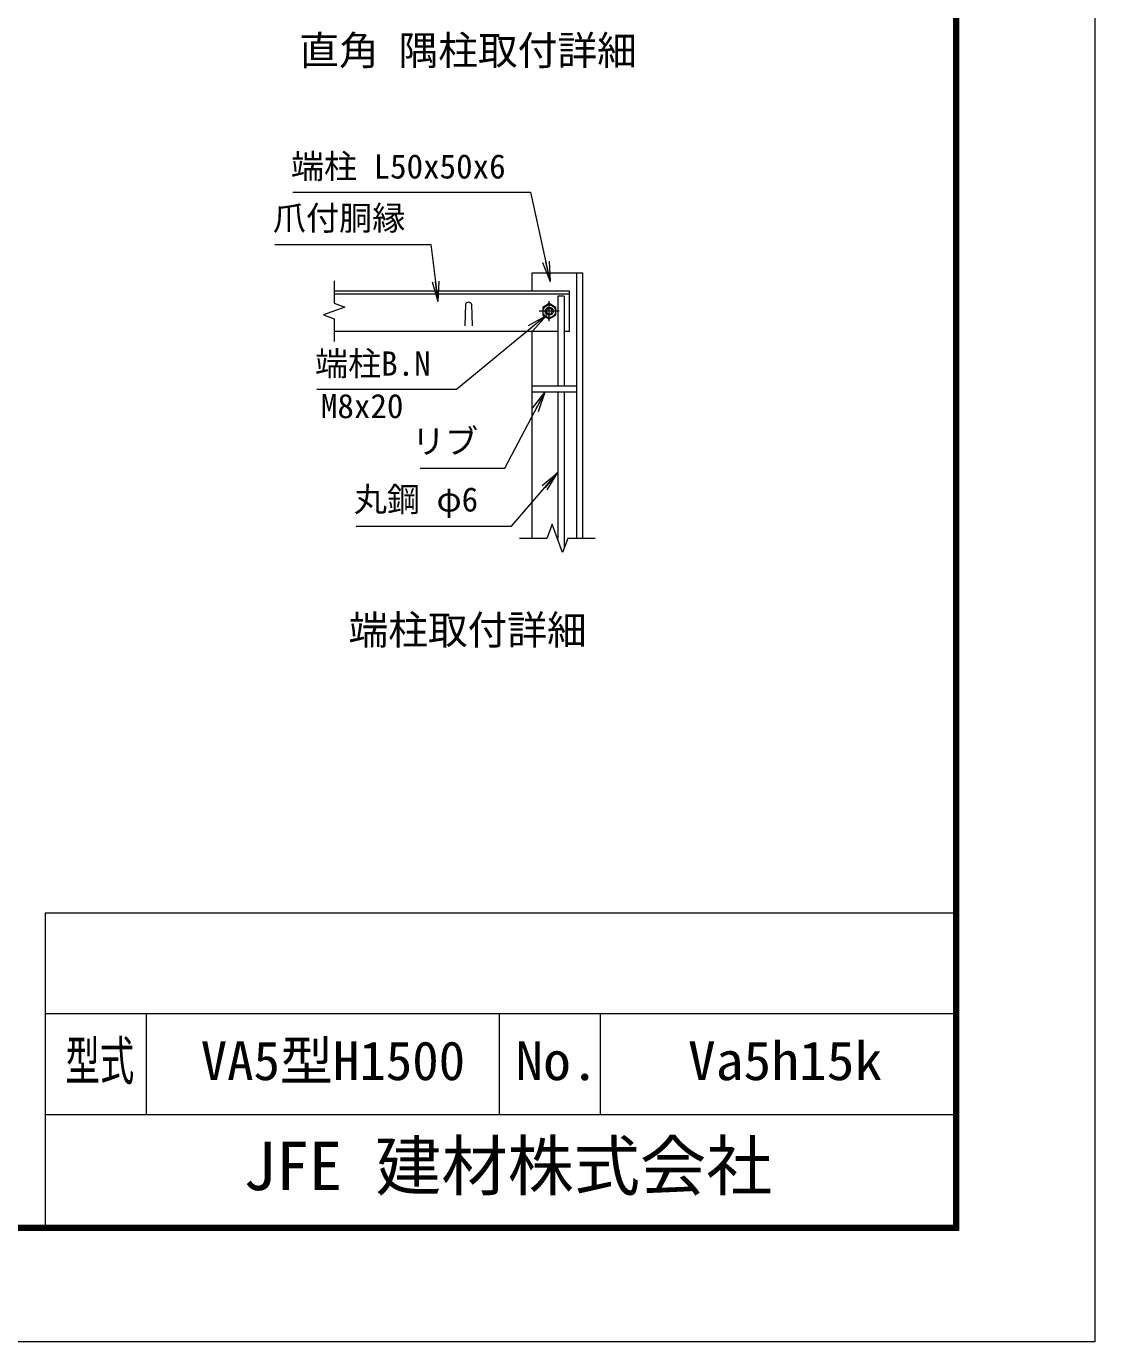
# Model space of a CAD drawing. Units: millimetres, scale not verified. Extents: x -4200 to 4200, y -2970 to 2970.
# Drawn here: x 2083 to 4200, y -2970 to -364 of the extents above; entities that cross this region are included whole.
import ezdxf
from ezdxf.enums import TextEntityAlignment as Align

# ---------------------------------------------------------------- set-up
doc = ezdxf.new("R2010")
doc.units = ezdxf.units.MM
doc.header["$LTSCALE"] = 10
doc.linetypes.add('USER1', pattern=[50.8, 31.75, -6.35, 6.35, -6.35])
doc.layers.add('0-0_D-TTL-TXT', color=7, linetype='Continuous')
for name, color, linetype, lineweight in [('0-1_D-STR1', 1, 'Continuous', 18), ('0-2_D-BMK', 2, 'USER1', 13), ('0-3_D-STR-DIM', 7, 'Continuous', 13), ('0-4_D-STR3', 3, 'Continuous', 13), ('0-8_D-STR-TXT', 7, 'Continuous', 13), ('0-9_0', 7, 'Continuous', 18), ('0-B_D-TTL', 7, 'Continuous', 18)]:
    doc.layers.add(name, color=color, linetype=linetype, lineweight=lineweight)
doc.styles.add('ＭＳ ゴシック', font='')
doc.styles.get('ＭＳ ゴシック').set_extended_font_data('MS Gothic')

# ---------------------------------------------------------------- blocks, each defined once
blk = doc.blocks.new('_Open')
at = {"layer": '0-9_0'}
blk.add_line((-10, 1.667), (0, 0), dxfattribs=at)
blk.add_lwpolyline([(-10, -1.667), (0, 0), (-10, 0)], dxfattribs=at)

msp = doc.modelspace()

# ---------------------------------------------------------------- linework, layer by layer
at = {"layer": '0-1_D-STR1'}
for p, q in [((3085.06, -852.2), (3185.06, -852.2)), ((3085.06, -888.2), (3085.06, -852.2)), ((3173.06, -852.2), (3173.06, -1378.2)), ((3185.06, -852.2), (3185.06, -1378.2)), ((3159.06, -888.2), (2693.06, -888.2)), ((3159.06, -894.2), (2693.06, -894.2)), ((3159.06, -968.2), (3159.06, -888.2)), ((2953.06, -914.45), (2951.56, -957.45)), ((2965.06, -914.45), (2966.56, -957.45)), ((3136.33, -968.2), (2693.06, -968.2)), ((3085.06, -1378.2), (3085.06, -968.2)), ((3159.06, -968.2), (3148.33, -968.2)), ((3085.06, -1076.2), (3173.06, -1076.2)), ((3085.06, -1088.2), (3173.06, -1088.2))]:
    msp.add_line(p, q, dxfattribs=at)
msp.add_arc((2959.06, -916.95), 6.5, 22.61986, 157.38014, dxfattribs=at)
at = {"layer": '0-2_D-BMK'}
for p, q in [((3119.06, -948.2), (3119.06, -908.2)), ((3139.06, -928.2), (3099.06, -928.2))]:
    msp.add_line(p, q, dxfattribs=at)
at = {"layer": '0-3_D-STR-DIM'}
for p, q in [((2693.06, -867.94), (2693.06, -912.54)), ((2714.21, -920.24), (2671.92, -935.63)), ((2671.92, -935.63), (2693.06, -943.33)), ((2693.06, -912.54), (2714.21, -920.24)), ((2693.06, -943.33), (2693.06, -987.94)), ((3124.8, -1350.01), (3114.54, -1378.2)), ((3145.33, -1406.39), (3124.8, -1350.01)), ((3114.54, -1378.2), (3060.06, -1378.2)), ((3155.59, -1378.2), (3145.33, -1406.39)), ((3210.06, -1378.2), (3155.59, -1378.2))]:
    msp.add_line(p, q, dxfattribs=at)
at = {"layer": '0-4_D-STR3'}
for p, q in [((3148.33, -898.2), (3148.33, -1076.2)), ((3119.06, -913.19), (3106.06, -920.69)), ((3106.06, -920.69), (3106.06, -935.7)), ((3106.06, -935.7), (3119.06, -943.21)), ((3132.06, -920.69), (3119.06, -913.19)), ((3119.06, -943.21), (3132.06, -935.7)), ((3132.06, -935.7), (3132.06, -920.69)), ((3136.33, -1088.2), (3136.33, -1378.2)), ((3148.33, -1088.2), (3148.33, -1398.13))]:
    msp.add_line(p, q, dxfattribs=at)
msp.add_lwpolyline([(3148.33, -898.2), (3136.33, -898.2), (3136.33, -1076.2)], dxfattribs=at)
for radius in [12.5, 8, 5.6]:
    msp.add_circle((3119.06, -928.2), radius, dxfattribs=at)
at = {"layer": '0-8_D-STR-TXT'}
for points in [[(2610.85, -692.25), (3081.83, -692.25), (3120.39, -867.39)], [(2575.53, -795.98), (2884.58, -795.98), (2898.02, -907.03)], [(2658.67, -1082.88), (2934.97, -1082.88), (3111.86, -937.64)], [(2863.21, -1238.87), (3030.89, -1238.87), (3109.86, -1089.96)], [(2736.18, -1354.39), (3044.21, -1354.39), (3135.02, -1249.14)]]:
    msp.add_lwpolyline(points, dxfattribs=at)
at = {"layer": '0-B_D-TTL'}
for p, q in [((2120, -2120), (2120, -2740)), ((2120, -2120), (3920, -2120)), ((2120, -2320), (3920, -2320)), ((2320, -2320), (2320, -2520)), ((3020, -2320), (3020, -2520)), ((3220, -2320), (3220, -2520)), ((2120, -2520), (3920, -2520))]:
    msp.add_line(p, q, dxfattribs=at)
at = {"layer": '0-B_D-TTL', "color": 2}
msp.add_lwpolyline([(-4200, 2970), (4200, 2970), (4200, -2970), (-4200, -2970)], close=True, dxfattribs=at)
at = {"layer": '0-B_D-TTL'}
for points in [[(-3930, 2750), (3930, 2750), (3930, -2750), (-3930, -2750)], [(-3927.5, 2747.5), (3927.5, 2747.5), (3927.5, -2747.5), (-3927.5, -2747.5)], [(-3925, 2745), (3925, 2745), (3925, -2745), (-3925, -2745)], [(-3922.5, 2742.5), (3922.5, 2742.5), (3922.5, -2742.5), (-3922.5, -2742.5)], [(-3920, 2740), (3920, 2740), (3920, -2740), (-3920, -2740)]]:
    msp.add_lwpolyline(points, close=True, dxfattribs=at)

# ---------------------------------------------------------------- block references
at = {"layer": '0-8_D-STR-TXT', "xscale": 4, "yscale": 4}
for p, rotation in [((3120.82, -869.35), 282.41679), ((2898.26, -909.02), 276.90146), ((3113.41, -936.37), 39.38905), ((3110.8, -1088.2), 62.05959), ((3136.33, -1247.62), 49.21067)]:
    msp.add_blockref('_Open', p, dxfattribs=dict(at, rotation=rotation))

# ---------------------------------------------------------------- texts
at = {"layer": '0-0_D-TTL-TXT', "style": 'ＭＳ ゴシック'}
for s, height, p in [('直角 隅柱取付詳細', 57.7, (2623.71, -457.53)), ('端柱取付詳細', 57.7, (2721.18, -1605.78)), ('VA5型H1500', 76.98, (2428.4, -2474.8)), ('JFE 建材株式会社', 96.19, (2512.38, -2698.5))]:
    msp.add_text(s, height=height, dxfattribs=at).set_placement(p, align=Align.BOTTOM_LEFT)
for s, width, p in [('型式', 0.65, (2160.27, -2474.8)), ('Va5h15k', 1.05, (3394, -2474.8)), ('No.', 1.05, (3052, -2474.8))]:
    msp.add_text(s, height=76.98, dxfattribs=dict(at, width=width)).set_placement(p, align=Align.BOTTOM_LEFT)
at = {"layer": '0-8_D-STR-TXT', "style": 'ＭＳ ゴシック'}
for s, p in [('端柱 L50x50x6', (2607.05, -679.66)), ('爪付胴縁', (2571.47, -782)), ('端柱B.N', (2654.86, -1070.29)), ('M8x20', (2666.57, -1154.47)), ('リブ', (2846.97, -1224.5)), ('丸鋼 φ6', (2731.87, -1339.52))]:
    msp.add_text(s, height=48.09, dxfattribs=at).set_placement(p, align=Align.BOTTOM_LEFT)

doc.saveas('drawing.dxf')
